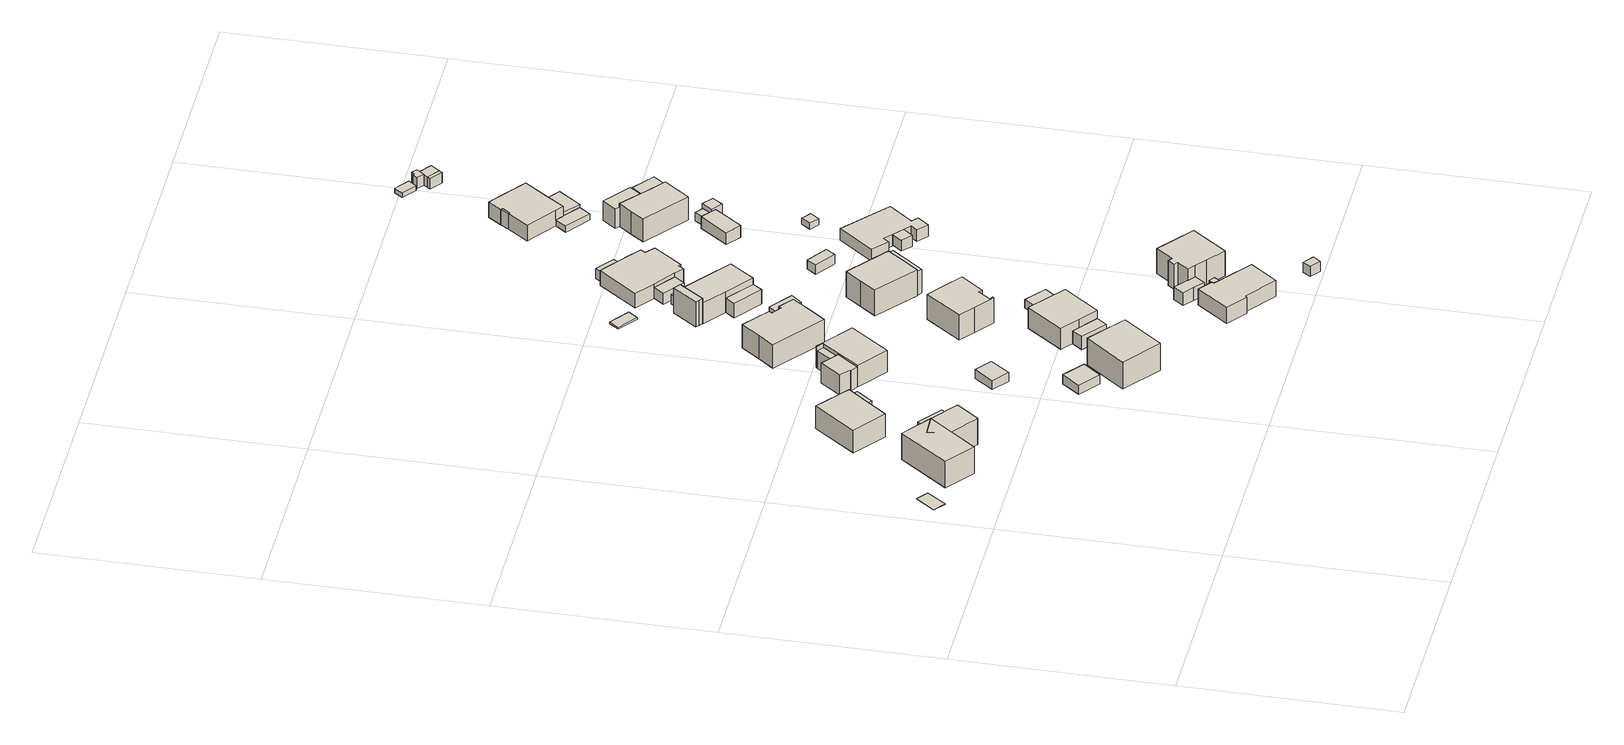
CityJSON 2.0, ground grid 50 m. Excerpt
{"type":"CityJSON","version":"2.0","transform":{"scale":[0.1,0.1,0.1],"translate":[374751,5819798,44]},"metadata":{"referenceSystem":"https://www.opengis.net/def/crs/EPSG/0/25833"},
"CityObjects":{
"building1":{"type":"Building","attributes":{"Gemeindeschluessel":"11000005","BezugspunktDach":"2200","function":"31001_2143","measuredHeight":0.059,"storeysAboveGround":1},"address":[{"country":"Germany","locality":"Berlin","thoroughfareNumber":"27A (2)","thoroughfareName":"Weinbergshöhe"}],"geometry":[{"type":"Solid","lod":"1","boundaries":[[[[0,1,2,3]],[[4,5,6,7]],[[4,7,3,2]],[[5,4,2,1]],[[6,5,1,0]],[[7,6,0,3]]]]}]},
"building2":{"type":"Building","attributes":{"Gemeindeschluessel":"11000005","function":"31001_1010"},"address":[{"country":"Germany","locality":"Berlin","thoroughfareNumber":"27A","thoroughfareName":"Weinbergshöhe"}],"children":["building2-1","building2-2"]},
"building2-1":{"type":"BuildingPart","attributes":{"BezugspunktDach":"2200","measuredHeight":7.85,"storeysAboveGround":1},"parents":["building2"],"geometry":[{"type":"Solid","lod":"1","boundaries":[[[[8,9,10,11,12]],[[13,14,15,16,17]],[[13,17,12,11]],[[14,13,11,10]],[[15,14,10,9]],[[16,15,9,8]],[[17,16,8,12]]]]}]},
"building2-2":{"type":"BuildingPart","attributes":{"BezugspunktDach":"2200","measuredHeight":7.85,"storeysAboveGround":1},"parents":["building2"],"geometry":[{"type":"Solid","lod":"1","boundaries":[[[[9,18,19,20,21,10,22]],[[14,23,24,25,26,15,27]],[[14,27,22,10]],[[23,14,10,21]],[[24,23,21,20]],[[25,24,20,19]],[[26,25,19,18]],[[15,26,18,9]],[[27,15,9,22]]]]}]},
"building3":{"type":"Building","attributes":{"Gemeindeschluessel":"11000005","BezugspunktDach":"2200","function":"31001_2463","measuredHeight":4.71,"storeysAboveGround":1},"address":[{"country":"Germany","locality":"Berlin","thoroughfareNumber":"27A (1)","thoroughfareName":"Weinbergshöhe"}],"geometry":[{"type":"Solid","lod":"1","boundaries":[[[[28,29,30,31]],[[32,33,34,35]],[[32,35,31,30]],[[33,32,30,29]],[[34,33,29,28]],[[35,34,28,31]]]]}]},
"building4":{"type":"Building","attributes":{"Gemeindeschluessel":"11000005","function":"31001_1010"},"address":[{"country":"Germany","locality":"Berlin","thoroughfareNumber":"28A","thoroughfareName":"Weinbergshöhe"}],"children":["building4-1","building4-2"]},
"building4-1":{"type":"BuildingPart","attributes":{"BezugspunktDach":"2200","measuredHeight":7.4,"storeysAboveGround":1},"parents":["building4"],"geometry":[{"type":"MultiSurface","lod":"1","boundaries":[[[36,37,38,39,40]],[[41,42,43,44,45]],[[41,45,40,39]],[[42,41,39,38]],[[46,47,42,38,37]],[[44,43,37,36]],[[45,44,36,40]],[[43,42,47,46]]]}]},
"building4-2":{"type":"BuildingPart","attributes":{"BezugspunktDach":"2200","measuredHeight":4.35,"storeysAboveGround":1},"parents":["building4"],"geometry":[{"type":"Solid","lod":"1","boundaries":[[[[48,49,47,46]],[[42,50,51,43]],[[50,42,47,49]],[[51,50,49,48]],[[43,51,48,46]],[[42,43,46,47]]]]}]},
"building5":{"type":"Building","attributes":{"Gemeindeschluessel":"11000005","BezugspunktDach":"2200","function":"31001_2463","measuredHeight":3.67,"storeysAboveGround":1},"address":[{"country":"Germany","locality":"Berlin","thoroughfareNumber":"28A (1)","thoroughfareName":"Weinbergshöhe"}],"geometry":[{"type":"Solid","lod":"1","boundaries":[[[[52,53,54,55,56,57]],[[58,59,60,61,62,63]],[[58,63,57,56]],[[59,58,56,55]],[[60,59,55,54]],[[61,60,54,53]],[[62,61,53,52]],[[63,62,52,57]]]]}]},
"building6":{"type":"Building","attributes":{"Gemeindeschluessel":"11000005","BezugspunktDach":"2200","function":"31001_2463","measuredHeight":2.35,"storeysAboveGround":1},"address":[{"country":"Germany","locality":"Berlin","thoroughfareNumber":"27B (1)","thoroughfareName":"Weinbergshöhe"}],"geometry":[{"type":"Solid","lod":"1","boundaries":[[[[64,65,66,67]],[[68,69,70,71]],[[68,71,67,66]],[[69,68,66,65]],[[70,69,65,64]],[[71,70,64,67]]]]}]},
"building7":{"type":"Building","attributes":{"Gemeindeschluessel":"11000005","BezugspunktDach":"2200","function":"31001_1313","measuredHeight":2.33,"storeysAboveGround":1},"address":[{"country":"Germany","locality":"Berlin","thoroughfareNumber":"28 (2)","thoroughfareName":"Weinbergshöhe"}],"geometry":[{"type":"Solid","lod":"1","boundaries":[[[[72,73,74,75]],[[76,77,78,79]],[[76,79,75,74]],[[77,76,74,73]],[[78,77,73,72]],[[79,78,72,75]]]]}]},
"building8":{"type":"Building","attributes":{"Gemeindeschluessel":"11000005","BezugspunktDach":"2200","function":"31001_1010","measuredHeight":7.68,"storeysAboveGround":1},"address":[{"country":"Germany","locality":"Berlin","thoroughfareNumber":"27B","thoroughfareName":"Weinbergshöhe"}],"geometry":[{"type":"Solid","lod":"1","boundaries":[[[[80,81,82,83,84]],[[85,86,87,88,89]],[[85,89,84,83]],[[86,85,83,82]],[[87,86,82,81]],[[88,87,81,80]],[[89,88,80,84]]]]}]},
"building9":{"type":"Building","attributes":{"Gemeindeschluessel":"11000005","function":"31001_1010"},"address":[{"country":"Germany","locality":"Berlin","thoroughfareNumber":"29A","thoroughfareName":"Weinbergshöhe"}],"children":["building9-1","building9-2"]},
"building9-1":{"type":"BuildingPart","attributes":{"BezugspunktDach":"2200","measuredHeight":7.93,"storeysAboveGround":1},"parents":["building9"],"geometry":[{"type":"MultiSurface","lod":"1","boundaries":[[[90,91,92,93,94,95,96,97]],[[98,99,100,101,102,103,104,105]],[[98,106,107,108,97,96]],[[99,98,96,95]],[[100,99,95,94]],[[101,100,94,93]],[[102,101,93,92]],[[103,102,92,91]],[[104,103,91,90]],[[105,104,90,97]],[[105,108,107,106]]]}]},
"building9-2":{"type":"BuildingPart","attributes":{"BezugspunktDach":"2200","measuredHeight":5.82,"storeysAboveGround":1},"parents":["building9"],"geometry":[{"type":"Solid","lod":"1","boundaries":[[[[109,110,108,107,111,112,113,114,115]],[[116,117,98,118,106,105,119,120,121]],[[116,121,115,114]],[[117,116,114,113]],[[98,117,113,112]],[[118,98,112,111]],[[106,118,111,107]],[[105,106,107,108]],[[119,105,108,110]],[[120,119,110,109]],[[121,120,109,115]]]]}]},
"building10":{"type":"Building","attributes":{"Gemeindeschluessel":"11000005","BezugspunktDach":"2200","function":"51009_1610","measuredHeight":5.09,"storeysAboveGround":0},"address":[{"country":"Germany","locality":"Berlin"}],"geometry":[{"type":"Solid","lod":"1","boundaries":[[[[122,123,124,125]],[[100,99,98,117]],[[100,117,125,124]],[[99,100,124,123]],[[98,99,123,122]],[[117,98,122,125]]]]}]},
"building11":{"type":"Building","attributes":{"Gemeindeschluessel":"11000005","BezugspunktDach":"2200","function":"31001_2463","measuredHeight":4.12,"storeysAboveGround":1},"address":[{"country":"Germany","locality":"Berlin","thoroughfareNumber":"28 (1)","thoroughfareName":"Weinbergshöhe"}],"geometry":[{"type":"Solid","lod":"1","boundaries":[[[[126,127,128,129]],[[130,131,132,133]],[[130,133,129,128]],[[131,130,128,127]],[[132,131,127,126]],[[133,132,126,129]]]]}]},
"building12":{"type":"Building","attributes":{"Gemeindeschluessel":"11000005","BezugspunktDach":"2200","function":"31001_1010","measuredHeight":8.18,"storeysAboveGround":1},"address":[{"country":"Germany","locality":"Berlin","thoroughfareNumber":"30A","thoroughfareName":"Weinbergshöhe"}],"geometry":[{"type":"Solid","lod":"1","boundaries":[[[[134,135,136,137,138,139,140,141,142,143]],[[144,145,146,147,148,149,150,151,152,153]],[[144,153,143,142]],[[145,144,142,141]],[[146,145,141,140]],[[147,146,140,139]],[[148,147,139,138]],[[149,148,138,137]],[[150,149,137,136]],[[151,150,136,135]],[[152,151,135,134]],[[153,152,134,143]]]]}]},
"building13":{"type":"Building","attributes":{"Gemeindeschluessel":"11000005","BezugspunktDach":"2200","function":"31001_1010","measuredHeight":7.73,"storeysAboveGround":1},"address":[{"country":"Germany","locality":"Berlin","thoroughfareNumber":"28","thoroughfareName":"Weinbergshöhe"}],"geometry":[{"type":"Solid","lod":"1","boundaries":[[[[154,155,156,157,158,159]],[[160,161,162,131,163,164]],[[160,164,159,158]],[[161,160,158,157]],[[162,161,157,156]],[[131,162,156,155]],[[163,131,155,154]],[[164,163,154,159]]]]}]},
"building14":{"type":"Building","attributes":{"Gemeindeschluessel":"11000005","BezugspunktDach":"2200","function":"51009_1610","measuredHeight":3,"storeysAboveGround":0},"address":[{"country":"Germany","locality":"Berlin"}],"geometry":[{"type":"Solid","lod":"1","boundaries":[[[[165,166,167,168]],[[169,170,171,172]],[[169,172,168,167]],[[170,169,167,166]],[[171,170,166,165]],[[172,171,165,168]]]]}]},
"building15":{"type":"Building","attributes":{"Gemeindeschluessel":"11000005","BezugspunktDach":"2200","function":"31001_1010","measuredHeight":8.73,"storeysAboveGround":1},"address":[{"country":"Germany","locality":"Berlin","thoroughfareNumber":"29","thoroughfareName":"Weinbergshöhe"}],"geometry":[{"type":"Solid","lod":"1","boundaries":[[[[173,174,175,176,177,178,179,180,181,182]],[[183,184,185,186,187,188,189,190,191,192]],[[183,192,182,181]],[[184,183,181,180]],[[185,184,180,179]],[[186,185,179,178]],[[187,186,178,177]],[[188,187,177,176]],[[189,188,176,175]],[[190,189,175,174]],[[191,190,174,173]],[[192,191,173,182]]]]}]},
"building16":{"type":"Building","attributes":{"Gemeindeschluessel":"11000005","BezugspunktDach":"2200","function":"51009_1610","measuredHeight":4.94,"storeysAboveGround":0},"address":[{"country":"Germany","locality":"Berlin"}],"geometry":[{"type":"Solid","lod":"1","boundaries":[[[[193,194,195,196]],[[197,198,199,200]],[[197,200,196,195]],[[198,197,195,194]],[[199,198,194,193]],[[200,199,193,196]]]]}]},
"building17":{"type":"Building","attributes":{"Gemeindeschluessel":"11000005","BezugspunktDach":"2200","function":"31001_1010","measuredHeight":4.28,"storeysAboveGround":1},"address":[{"country":"Germany","locality":"Berlin","thoroughfareNumber":"25","thoroughfareName":"Weinbergshöhe"}],"geometry":[{"type":"Solid","lod":"1","boundaries":[[[[201,202,203,204,205,206,207,208,209,210]],[[211,212,213,214,215,216,217,218,219,220]],[[211,220,210,209]],[[212,211,209,208]],[[213,212,208,207]],[[214,213,207,206]],[[215,214,206,205]],[[216,215,205,204]],[[217,216,204,203]],[[218,217,203,202]],[[219,218,202,201]],[[220,219,201,210]]]]}]},
"building18":{"type":"Building","attributes":{"Gemeindeschluessel":"11000005","BezugspunktDach":"2200","function":"51009_1610","measuredHeight":4.19,"storeysAboveGround":0},"address":[{"country":"Germany","locality":"Berlin"}],"geometry":[{"type":"Solid","lod":"1","boundaries":[[[[206,221,222,208,207]],[[223,224,225,226,227]],[[223,227,207,208]],[[224,223,208,222]],[[225,224,222,221]],[[226,225,221,206]],[[227,226,206,207]]]]}]},
"building19":{"type":"Building","attributes":{"Gemeindeschluessel":"11000005","BezugspunktDach":"2200","function":"31001_2463","measuredHeight":3.87,"storeysAboveGround":1},"address":[{"country":"Germany","locality":"Berlin","thoroughfareNumber":"27C (1)","thoroughfareName":"Weinbergshöhe"}],"geometry":[{"type":"Solid","lod":"1","boundaries":[[[[228,229,230,231,232,233,234,235]],[[236,237,238,239,240,241,242,243]],[[236,243,235,234]],[[237,236,234,233]],[[238,237,233,232]],[[239,238,232,231]],[[240,239,231,230]],[[241,240,230,229]],[[242,241,229,228]],[[243,242,228,235]]]]}]},
"building20":{"type":"Building","attributes":{"Gemeindeschluessel":"11000005","BezugspunktDach":"2200","function":"31001_2463","measuredHeight":2.21,"storeysAboveGround":1},"address":[{"country":"Germany","locality":"Berlin","thoroughfareNumber":"29 (1)","thoroughfareName":"Weinbergshöhe"}],"geometry":[{"type":"Solid","lod":"1","boundaries":[[[[244,245,246,247]],[[248,249,250,251]],[[248,251,247,246]],[[249,248,246,245]],[[250,249,245,244]],[[251,250,244,247]]]]}]},
"building21":{"type":"Building","attributes":{"Gemeindeschluessel":"11000005","BezugspunktDach":"2200","function":"31001_2463","measuredHeight":2.67,"storeysAboveGround":1},"address":[{"country":"Germany","locality":"Berlin","thoroughfareNumber":"30A (1)","thoroughfareName":"Weinbergshöhe"}],"geometry":[{"type":"Solid","lod":"1","boundaries":[[[[252,253,254,255]],[[256,257,258,259]],[[256,259,255,254]],[[257,256,254,253]],[[258,257,253,252]],[[259,258,252,255]]]]}]},
"building22":{"type":"Building","attributes":{"Gemeindeschluessel":"11000005","BezugspunktDach":"2200","function":"31001_1000","measuredHeight":0.538,"storeysAboveGround":1},"address":[{"country":"Germany","locality":"Berlin","thoroughfareNumber":"32A (3)","thoroughfareName":"Weinbergshöhe"}],"geometry":[{"type":"Solid","lod":"1","boundaries":[[[[260,261,262,263]],[[264,265,266,267]],[[264,267,263,262]],[[265,264,262,261]],[[266,265,261,260]],[[267,266,260,263]]]]}]},
"building23":{"type":"Building","attributes":{"Gemeindeschluessel":"11000005","BezugspunktDach":"2200","function":"51009_1610","measuredHeight":6.81,"storeysAboveGround":0},"address":[{"country":"Germany","locality":"Berlin"}],"geometry":[{"type":"Solid","lod":"1","boundaries":[[[[268,269,270,271,272,273]],[[274,275,276,277,278,279]],[[274,279,273,272]],[[275,274,272,271]],[[276,275,271,270]],[[277,276,270,269]],[[278,277,269,268]],[[279,278,268,273]]]]}]},
"building24":{"type":"Building","attributes":{"Gemeindeschluessel":"11000005","BezugspunktDach":"2200","function":"31001_2143","measuredHeight":2.54,"storeysAboveGround":1},"address":[{"country":"Germany","locality":"Berlin","thoroughfareNumber":"25 (1)","thoroughfareName":"Weinbergshöhe"}],"geometry":[{"type":"Solid","lod":"1","boundaries":[[[[280,281,282,283]],[[284,285,286,287]],[[284,287,283,282]],[[285,284,282,281]],[[286,285,281,280]],[[287,286,280,283]]]]}]},
"building25":{"type":"Building","attributes":{"Gemeindeschluessel":"11000005","function":"31001_1010"},"address":[{"country":"Germany","locality":"Berlin","thoroughfareNumber":"31A","thoroughfareName":"Weinbergshöhe"}],"children":["building25-1","building25-2"]},
"building25-1":{"type":"BuildingPart","attributes":{"BezugspunktDach":"2200","measuredHeight":7.09,"storeysAboveGround":1},"parents":["building25"],"geometry":[{"type":"Solid","lod":"1","boundaries":[[[[288,289,290,291,292,293,294,295]],[[296,297,298,299,300,301,302,303]],[[296,303,295,294]],[[297,296,294,293]],[[298,297,293,292]],[[299,298,292,291]],[[300,299,291,290]],[[301,300,290,289]],[[302,304,305,301,289,288]],[[303,302,288,295]],[[301,305,304,302]]]]}]},
"building25-2":{"type":"BuildingPart","attributes":{"BezugspunktDach":"2200","measuredHeight":3.74,"storeysAboveGround":1},"parents":["building25"],"geometry":[{"type":"Solid","lod":"1","boundaries":[[[[306,305,304,307]],[[302,301,308,309]],[[302,309,307,304]],[[308,301,305,306]],[[309,308,306,307]],[[301,302,304,305]]]]}]},
"building26":{"type":"Building","attributes":{"Gemeindeschluessel":"11000005","BezugspunktDach":"2200","function":"31001_1010","measuredHeight":8.94,"storeysAboveGround":1},"address":[{"country":"Germany","locality":"Berlin","thoroughfareNumber":"30","thoroughfareName":"Weinbergshöhe"}],"geometry":[{"type":"Solid","lod":"1","boundaries":[[[[310,311,312,313,314,315]],[[316,317,318,319,320,321]],[[316,321,315,314]],[[317,316,314,313]],[[318,317,313,312]],[[319,318,312,311]],[[320,319,311,310]],[[321,320,310,315]]]]}]},
"building27":{"type":"Building","attributes":{"Gemeindeschluessel":"11000005","BezugspunktDach":"2200","function":"31001_2463","measuredHeight":2.51,"storeysAboveGround":1},"address":[{"country":"Germany","locality":"Berlin","thoroughfareNumber":"31A (1)","thoroughfareName":"Weinbergshöhe"}],"geometry":[{"type":"Solid","lod":"1","boundaries":[[[[322,323,324,325]],[[326,327,328,276]],[[326,276,325,324]],[[327,326,324,323]],[[328,327,323,322]],[[276,328,322,325]]]]}]},
"building28":{"type":"Building","attributes":{"Gemeindeschluessel":"11000005","BezugspunktDach":"2200","function":"31001_1010","measuredHeight":8.82,"storeysAboveGround":1},"address":[{"country":"Germany","locality":"Berlin","thoroughfareNumber":"27C","thoroughfareName":"Weinbergshöhe"}],"geometry":[{"type":"Solid","lod":"1","boundaries":[[[[329,330,331,332,333,334,335,336,337,338,339,340]],[[341,342,343,344,345,346,347,348,349,350,351,352]],[[341,352,340,339]],[[342,341,339,338]],[[343,342,338,337]],[[344,343,337,336]],[[345,344,336,335]],[[346,345,335,334]],[[347,346,334,333]],[[348,347,333,332]],[[349,348,332,331]],[[350,349,331,330]],[[351,350,330,329]],[[352,351,329,340]]]]}]},
"building29":{"type":"Building","attributes":{"Gemeindeschluessel":"11000005","BezugspunktDach":"2200","function":"51009_1610","measuredHeight":6.25,"storeysAboveGround":0},"address":[{"country":"Germany","locality":"Berlin"}],"geometry":[{"type":"Solid","lod":"1","boundaries":[[[[353,354,355,356]],[[357,358,359,360]],[[357,360,356,355]],[[358,357,355,354]],[[359,358,354,353]],[[360,359,353,356]]]]}]},
"building30":{"type":"Building","attributes":{"Gemeindeschluessel":"11000005","BezugspunktDach":"2200","function":"51009_1610","measuredHeight":2.8,"storeysAboveGround":0},"address":[{"country":"Germany","locality":"Berlin"}],"geometry":[{"type":"Solid","lod":"1","boundaries":[[[[361,362,363,364]],[[365,366,367,368]],[[365,368,364,363]],[[366,365,363,362]],[[367,366,362,361]],[[368,367,361,364]]]]}]},
"building31":{"type":"Building","attributes":{"Gemeindeschluessel":"11000005","BezugspunktDach":"2200","function":"31001_1010","measuredHeight":3.88,"storeysAboveGround":1},"address":[{"country":"Germany","locality":"Berlin","thoroughfareNumber":"32A","thoroughfareName":"Weinbergshöhe"}],"geometry":[{"type":"Solid","lod":"1","boundaries":[[[[369,370,371,372,373,374,375,376,377,378,379,380,381]],[[382,383,384,385,386,387,388,389,390,391,392,393,394]],[[382,394,381,380]],[[383,382,380,379]],[[384,383,379,378]],[[385,384,378,377]],[[386,385,377,376]],[[387,386,376,375]],[[388,387,375,374]],[[389,388,374,373]],[[390,389,373,372]],[[391,390,372,371]],[[392,391,371,370]],[[393,392,370,369]],[[394,393,369,381]]]]}]},
"building32":{"type":"Building","attributes":{"Gemeindeschluessel":"11000005","BezugspunktDach":"2200","function":"31001_2143","measuredHeight":2.82,"storeysAboveGround":1},"address":[{"country":"Germany","locality":"Berlin","thoroughfareNumber":"31 (1)","thoroughfareName":"Weinbergshöhe"}],"geometry":[{"type":"Solid","lod":"1","boundaries":[[[[395,396,397,398]],[[399,400,401,402]],[[399,402,398,397]],[[400,399,397,396]],[[401,400,396,395]],[[402,401,395,398]]]]}]},
"building33":{"type":"Building","attributes":{"Gemeindeschluessel":"11000005","BezugspunktDach":"2200","function":"31001_2463","measuredHeight":3.4,"storeysAboveGround":1},"address":[{"country":"Germany","locality":"Berlin","thoroughfareNumber":"32A (2)","thoroughfareName":"Weinbergshöhe"}],"geometry":[{"type":"Solid","lod":"1","boundaries":[[[[403,404,405,406]],[[407,408,384,383]],[[407,383,406,405]],[[408,407,405,404]],[[384,408,404,403]],[[383,384,403,406]]]]}]},
"building34":{"type":"Building","attributes":{"Gemeindeschluessel":"11000005","BezugspunktDach":"2200","function":"51009_1610","measuredHeight":2.79,"storeysAboveGround":0},"address":[{"country":"Germany","locality":"Berlin"}],"geometry":[{"type":"Solid","lod":"1","boundaries":[[[[409,410,411,412]],[[413,414,415,416]],[[413,416,412,411]],[[414,413,411,410]],[[415,414,410,409]],[[416,415,409,412]]]]}]},
"building35":{"type":"Building","attributes":{"Gemeindeschluessel":"11000005","BezugspunktDach":"2200","function":"31001_1010","measuredHeight":2.98,"storeysAboveGround":1},"address":[{"country":"Germany","locality":"Berlin","thoroughfareNumber":"31","thoroughfareName":"Weinbergshöhe"}],"geometry":[{"type":"Solid","lod":"1","boundaries":[[[[417,418,411,410,419,420,421,422,423,424,425,426,427,428]],[[429,430,431,432,433,434,435,436,437,438,439,440,441,442]],[[429,442,428,427]],[[430,429,427,426]],[[431,430,426,425]],[[432,431,425,424]],[[433,432,424,423]],[[434,433,423,422]],[[435,434,422,421]],[[436,435,421,420]],[[437,436,420,419]],[[438,437,419,410]],[[439,438,410,411]],[[440,439,411,418]],[[441,440,418,417]],[[442,441,417,428]]]]}]},
"building36":{"type":"Building","attributes":{"Gemeindeschluessel":"11000005","BezugspunktDach":"2200","function":"31001_2463","measuredHeight":3.14,"storeysAboveGround":1},"address":[{"country":"Germany","locality":"Berlin","thoroughfareNumber":"32A (1)","thoroughfareName":"Weinbergshöhe"}],"geometry":[{"type":"Solid","lod":"1","boundaries":[[[[443,444,445,446]],[[447,448,449,450]],[[447,450,446,445]],[[448,447,445,444]],[[449,448,444,443]],[[450,449,443,446]]]]}]},
"building37":{"type":"Building","attributes":{"Gemeindeschluessel":"11000005","BezugspunktDach":"2200","function":"51009_1610","measuredHeight":1.63,"storeysAboveGround":0},"address":[{"country":"Germany","locality":"Berlin"}],"geometry":[{"type":"Solid","lod":"1","boundaries":[[[[451,452,453,454,455]],[[456,457,458,459,460]],[[456,460,455,454]],[[457,456,454,453]],[[458,457,453,452]],[[459,458,452,451]],[[460,459,451,455]]]]}]},
"building38":{"type":"Building","attributes":{"Gemeindeschluessel":"11000005","BezugspunktDach":"2200","function":"31001_1000","measuredHeight":2.15,"storeysAboveGround":1},"address":[{"country":"Germany","locality":"Berlin","thoroughfareNumber":"33A (2)","thoroughfareName":"Weinbergshöhe"}],"geometry":[{"type":"Solid","lod":"1","boundaries":[[[[461,462,463,464]],[[465,466,467,468]],[[465,468,464,463]],[[466,465,463,462]],[[467,466,462,461]],[[468,467,461,464]]]]}]},
"building39":{"type":"Building","attributes":{"Gemeindeschluessel":"11000005","function":"31001_1010"},"address":[{"country":"Germany","locality":"Berlin","thoroughfareNumber":"33A","thoroughfareName":"Weinbergshöhe"}],"children":["building39-1","building39-2"]},
"building39-1":{"type":"BuildingPart","attributes":{"BezugspunktDach":"2200","measuredHeight":7.15,"storeysAboveGround":1},"parents":["building39"],"geometry":[{"type":"Solid","lod":"1","boundaries":[[[[469,470,471,472,473,474,475,476,477]],[[478,479,480,481,482,483,484,485,486]],[[478,486,477,476]],[[479,478,476,475]],[[480,479,475,474]],[[481,487,488,480,474,473]],[[482,481,473,472]],[[483,482,472,471]],[[484,483,471,470]],[[485,484,470,469]],[[486,485,469,477]],[[480,488,487,481]]]]}]},
"building39-2":{"type":"BuildingPart","attributes":{"BezugspunktDach":"2200","measuredHeight":6.02,"storeysAboveGround":1},"parents":["building39"],"geometry":[{"type":"Solid","lod":"1","boundaries":[[[[489,488,487,490,491,492]],[[493,494,481,480,479,495]],[[493,495,492,491]],[[494,493,491,490]],[[481,494,490,487]],[[479,480,488,489]],[[495,479,489,492]],[[480,481,487,488]]]]}]},
"building40":{"type":"Building","attributes":{"Gemeindeschluessel":"11000005","BezugspunktDach":"2200","function":"51009_1610","measuredHeight":3.98,"storeysAboveGround":0},"address":[{"country":"Germany","locality":"Berlin"}],"geometry":[{"type":"Solid","lod":"1","boundaries":[[[[496,497,498,499]],[[500,501,502,503]],[[500,503,499,498]],[[501,500,498,497]],[[502,501,497,496]],[[503,502,496,499]]]]}]},
"building41":{"type":"Building","attributes":{"Gemeindeschluessel":"11000005","BezugspunktDach":"2200","function":"31001_1000","measuredHeight":2.32,"storeysAboveGround":1},"address":[{"country":"Germany","locality":"Berlin","thoroughfareNumber":"33 (1)","thoroughfareName":"Weinbergshöhe"}],"geometry":[{"type":"Solid","lod":"1","boundaries":[[[[504,505,506,507]],[[508,509,510,511]],[[508,511,507,506]],[[509,508,506,505]],[[510,509,505,504]],[[511,510,504,507]]]]}]},
"building42":{"type":"Building","attributes":{"Gemeindeschluessel":"11000005","function":"31001_1010"},"address":[{"country":"Germany","locality":"Berlin","thoroughfareNumber":"34A","thoroughfareName":"Weinbergshöhe"}],"children":["building42-1","building42-2","building42-3"]},
"building42-1":{"type":"BuildingPart","attributes":{"BezugspunktDach":"2200","measuredHeight":4.03,"storeysAboveGround":1},"parents":["building42"],"geometry":[{"type":"MultiSurface","lod":"1","boundaries":[[[512,513,514,515,516,498,497,496,499,517]],[[503,502,501,500,518,519,520,521,522,523]],[[503,523,517,499]],[[502,503,499,496]],[[501,502,496,497]],[[500,501,497,498]],[[518,500,498,516]],[[519,518,516,515]],[[520,519,515,514]],[[524,525,526,520,514,513],[526,525,527,520]],[[528,529,513,512]],[[523,522,512,517]],[[521,530,526,525,524]],[[525,526,520,527]],[[531,522,521,529,528]]]}]},
"building42-2":{"type":"BuildingPart","attributes":{"BezugspunktDach":"2200","measuredHeight":1.62,"storeysAboveGround":1},"parents":["building42"],"geometry":[{"type":"MultiSurface","lod":"1","boundaries":[[[532,533,528,534]],[[522,535,536,537]],[[522,537,534,528]],[[536,535,533,532]],[[537,536,532,534]],[[522,528,529,521]],[[521,529,533,535,538]]]}]},
"building42-3":{"type":"BuildingPart","attributes":{"BezugspunktDach":"2200","measuredHeight":4.69,"storeysAboveGround":1},"parents":["building42"],"geometry":[{"type":"Solid","lod":"1","boundaries":[[[[539,540,541,527,525,524]],[[526,520,542,543,535,521]],[[542,520,527,541]],[[543,542,541,540]],[[535,543,540,539]],[[521,535,539,524],[521,529,533,535]],[[526,521,524,525]],[[527,520,526,525]],[[529,521,535,533]]]]}]},
"building43":{"type":"Building","attributes":{"Gemeindeschluessel":"11000005","BezugspunktDach":"2200","function":"31001_2463","measuredHeight":2.83,"storeysAboveGround":1},"address":[{"country":"Germany","locality":"Berlin","thoroughfareNumber":"33A (1)","thoroughfareName":"Weinbergshöhe"}],"geometry":[{"type":"Solid","lod":"1","boundaries":[[[[544,545,546,547]],[[548,549,550,551]],[[548,551,547,546]],[[549,548,546,545]],[[550,549,545,544]],[[551,550,544,547]]]]}]},
"building44":{"type":"Building","attributes":{"Gemeindeschluessel":"11000005","BezugspunktDach":"2200","function":"31001_2143","measuredHeight":1.2,"storeysAboveGround":1},"address":[{"country":"Germany","locality":"Berlin","thoroughfareNumber":"35 (4)","thoroughfareName":"Weinbergshöhe"}],"geometry":[{"type":"Solid","lod":"1","boundaries":[[[[552,553,554,555]],[[556,557,558,559]],[[556,559,555,554]],[[557,556,554,553]],[[558,557,553,552]],[[559,558,552,555]]]]}]},
"building45":{"type":"Building","attributes":{"Gemeindeschluessel":"11000005","BezugspunktDach":"2200","function":"51009_1610","measuredHeight":2.73,"storeysAboveGround":0},"address":[{"country":"Germany","locality":"Berlin"}],"geometry":[{"type":"Solid","lod":"1","boundaries":[[[[560,561,562,563]],[[564,565,566,567]],[[564,567,563,562]],[[565,564,562,561]],[[566,565,561,560]],[[567,566,560,563]]]]}]},
"building46":{"type":"Building","attributes":{"Gemeindeschluessel":"11000005","BezugspunktDach":"2200","function":"31001_2143","measuredHeight":2.89,"storeysAboveGround":1},"address":[{"country":"Germany","locality":"Berlin","thoroughfareNumber":"35 (3)","thoroughfareName":"Weinbergshöhe"}],"geometry":[{"type":"Solid","lod":"1","boundaries":[[[[568,569,570,571,572,573,574]],[[575,576,577,578,579,580,581]],[[575,581,574,573]],[[576,575,573,572]],[[577,576,572,571]],[[578,577,571,570]],[[579,578,570,569]],[[580,579,569,568]],[[581,580,568,574]]]]}]},
"building47":{"type":"Building","attributes":{"Gemeindeschluessel":"11000005","BezugspunktDach":"2200","function":"31001_2143","measuredHeight":2.79,"storeysAboveGround":1},"address":[{"country":"Germany","locality":"Berlin","thoroughfareNumber":"35 (2)","thoroughfareName":"Weinbergshöhe"}],"geometry":[{"type":"Solid","lod":"1","boundaries":[[[[561,582,569,568,562]],[[583,584,585,565,564]],[[583,564,562,568]],[[584,583,568,569]],[[585,584,569,582]],[[565,585,582,561]],[[564,565,561,562]]]]}]}
},
"vertices":[
[35,613,30],[68,658,30],[43,677,30],[9,633,30],[43,677,29],[68,658,29],[35,613,29],[9,633,29],
[192,582,76],[239,642,76],[279,695,76],[212,745,76],[126,632,76],[212,745,8],[279,695,8],[239,642,8],[192,582,8],[126,632,8],
[300,597,76],[340,649,76],[330,657,76],[289,687,76],[225,693,76],[289,687,8],[330,657,8],[340,649,8],[300,597,8],[225,693,8],
[330,657,50],[352,686,50],[298,727,50],[277,696,50],[298,727,3],[352,686,3],[330,657,3],[277,696,3],
[264,791,84],[309,848,84],[339,886,84],[264,944,84],[191,846,84],[264,944,25],[339,886,25],[309,848,25],[264,791,25],[191,846,25],[309,848,69],[339,886,69],
[328,834,69],[357,872,69],[357,872,25],[328,834,25],
[357,872,52],[365,883,52],[374,895,52],[314,941,52],[306,929,52],[298,918,52],[306,929,26],[314,941,26],[374,895,26],[365,883,26],[357,872,26],[298,918,26],
[556,382,45],[589,423,45],[541,460,45],[509,418,45],[541,460,21],[589,423,21],[556,382,21],[509,418,21],
[526,575,45],[560,620,45],[522,648,45],[488,603,45],[522,648,22],[560,620,22],[526,575,22],[488,603,22],
[636,266,89],[708,358,89],[666,391,89],[624,423,89],[550,331,89],[624,423,19],[666,391,19],[708,358,19],[636,266,19],[550,331,19],
[505,836,80],[574,927,80],[506,978,80],[491,989,80],[489,987,80],[504,976,80],[475,937,80],[437,887,80],[475,937,24],[504,976,24],[489,987,24],[491,989,24],[506,978,24],[574,927,24],[505,836,24],[437,887,24],[439,890,24],[439,890,76],[437,887,76],
[424,901,76],[422,898,76],[468,905,76],[475,937,76],[460,949,76],[436,967,76],[400,919,76],[436,967,24],[460,949,24],[468,905,24],[422,898,24],[424,901,24],[400,919,24],
[475,937,70],[504,976,70],[489,987,70],[460,949,70],
[741,406,48],[759,429,48],[703,471,48],[685,448,48],[703,471,14],[759,429,14],[741,406,14],[685,448,14],
[592,992,80],[621,1029,80],[654,1072,80],[621,1097,80],[617,1091,80],[594,1107,80],[599,1114,80],[539,1160,80],[505,1116,80],[477,1081,80],[505,1116,19],[539,1160,19],[599,1114,19],[594,1107,19],[617,1091,19],[621,1097,19],[654,1072,19],[621,1029,19],[592,992,19],[477,1081,19],
[718,460,69],[759,429,69],[823,512,69],[782,544,69],[741,576,69],[677,492,69],[741,576,14],[782,544,14],[823,512,14],[718,460,14],[677,492,14],
[617,1091,51],[621,1097,51],[599,1114,51],[594,1107,51],[599,1114,21],[621,1097,21],[617,1091,21],[594,1107,21],
[700,685,81],[744,652,81],[746,655,81],[738,660,81],[759,688,81],[767,682,81],[808,735,81],[764,768,81],[728,795,81],[665,712,81],[728,795,16],[764,768,16],[808,735,16],[767,682,16],[759,688,16],[738,660,16],[746,655,16],[744,652,16],[700,685,16],[665,712,16],
[746,655,68],[767,682,68],[759,688,68],[738,660,68],[759,688,19],[767,682,19],[746,655,19],[738,660,19],
[877,126,65],[882,131,65],[952,78,65],[1000,141,65],[939,188,65],[927,197,65],[915,206,65],[918,211,65],[887,234,65],[831,161,65],[887,234,23],[918,211,23],[915,206,23],[927,197,23],[939,188,23],[1000,141,23],[952,78,23],[882,131,23],[877,126,23],[831,161,23],
[936,209,65],[924,218,65],[918,211,24],[924,218,24],[936,209,24],[927,197,24],[915,206,24],
[911,249,50],[934,231,50],[952,254,50],[936,266,50],[937,267,50],[929,273,50],[905,292,50],[887,267,50],[905,292,17],[929,273,17],[937,267,17],[936,266,17],[952,254,17],[934,231,17],[911,249,17],[887,267,17],
[842,540,37],[860,563,37],[813,599,37],[796,575,37],[813,599,15],[860,563,15],[842,540,15],[796,575,15],
[694,1063,46],[715,1088,46],[664,1127,46],[644,1101,46],[664,1127,19],[715,1088,19],[694,1063,19],[644,1101,19],
[603,1403,21],[619,1425,21],[575,1458,21],[559,1436,21],[575,1458,16],[619,1425,16],[603,1403,16],[559,1436,16],
[608,1269,81],[616,1263,81],[658,1321,81],[650,1326,81],[643,1332,81],[600,1275,81],[643,1332,16],[650,1326,16],[658,1321,16],[616,1263,16],[608,1269,16],[600,1275,16],
[1056,2,54],[1070,20,54],[1046,38,54],[1033,20,54],[1046,38,28],[1070,20,28],[1056,2,28],[1033,20,28],
[668,1223,69],[730,1176,69],[752,1205,69],[773,1234,69],[713,1279,69],[658,1321,69],[637,1292,69],[616,1263,69],[637,1292,15],[658,1321,15],[713,1279,15],[773,1234,15],[752,1205,15],[730,1176,15],[668,1223,15],[616,1263,15],[668,1223,53],[730,1176,53],
[714,1154,53],[652,1201,53],[714,1154,15],[652,1201,15],
[815,834,80],[844,871,80],[872,909,80],[779,982,80],[751,945,80],[723,908,80],[751,945,13],[779,982,13],[872,909,13],[844,871,13],[815,834,13],[723,908,13],
[713,1279,41],[730,1302,41],[675,1344,41],[658,1321,41],[675,1344,16],[730,1302,16],[713,1279,16],
[952,254,79],[978,235,79],[1019,203,79],[1081,284,79],[1039,316,79],[998,348,79],[968,308,79],[959,315,79],[947,299,79],[956,293,79],[937,267,79],[936,266,79],[937,267,14],[956,293,14],[947,299,14],[959,315,14],[968,308,14],[998,348,14],[1039,316,14],[1081,284,14],[1019,203,14],[978,235,14],[952,254,14],[936,266,14],
[825,826,76],[882,901,76],[872,909,76],[815,834,76],[872,909,14],[882,901,14],[825,826,14],[815,834,14],
[718,1324,44],[736,1348,44],[688,1384,44],[670,1360,44],[688,1384,16],[736,1348,16],[718,1324,16],[670,1360,16],
[688,1384,54],[736,1348,54],[755,1333,54],[764,1345,54],[770,1342,54],[820,1409,54],[799,1426,54],[807,1437,54],[779,1459,54],[764,1470,54],[722,1501,54],[714,1507,54],[645,1416,54],[714,1507,15],[722,1501,15],[764,1470,15],[779,1459,15],[807,1437,15],[799,1426,15],[820,1409,15],[770,1342,15],[764,1345,15],[755,1333,15],[736,1348,15],[688,1384,15],[645,1416,15],
[897,1031,37],[913,1053,37],[866,1085,37],[850,1063,37],[866,1085,13],[913,1053,13],[897,1031,13],[850,1063,13],
[764,1470,41],[779,1491,41],[738,1522,41],[722,1501,41],[738,1522,15],[779,1491,15],
[1001,883,37],[1020,906,37],[997,925,37],[978,903,37],[997,925,9],[1020,906,9],[1001,883,9],[978,903,9],
[967,928,37],[978,942,37],[1035,893,37],[1023,878,37],[1047,858,37],[1068,884,37],[1054,896,37],[1095,947,37],[1099,951,37],[1097,953,37],[995,1040,37],[931,959,37],[995,1040,7],[1097,953,7],[1099,951,7],[1095,947,7],[1054,896,7],[1068,884,7],[1047,858,7],[1023,878,7],[1035,893,7],[1020,906,7],[997,925,7],[978,942,7],[967,928,7],[931,959,7],
[953,1249,45],[1001,1313,45],[969,1338,45],[920,1273,45],[969,1338,14],[1001,1313,14],[953,1249,14],[920,1273,14],
[1038,1095,26],[1054,1116,26],[1037,1129,26],[1034,1132,26],[1018,1111,26],[1034,1132,10],[1037,1129,10],[1054,1116,10],[1038,1095,10],[1018,1111,10],
[1001,1326,35],[1013,1344,35],[995,1357,35],[984,1339,35],[995,1357,13],[1013,1344,13],[1001,1326,13],[984,1339,13],
[997,1372,72],[1020,1402,72],[1043,1432,72],[995,1469,72],[995,1470,72],[943,1512,72],[943,1511,72],[920,1481,72],[897,1450,72],[920,1481,12],[943,1511,12],[943,1512,12],[995,1470,12],[995,1469,12],[1043,1432,12],[1020,1402,12],[997,1372,12],[897,1450,12],[995,1470,63],[943,1512,63],
[943,1511,63],[1020,1504,63],[959,1551,63],[934,1519,63],[959,1551,12],[1020,1504,12],[934,1519,12],
[896,1742,48],[909,1760,48],[904,1763,48],[892,1745,48],[904,1763,8],[909,1760,8],[896,1742,8],[892,1745,8],
[1036,1306,36],[1054,1330,36],[1030,1349,36],[1012,1324,36],[1030,1349,13],[1054,1330,13],[1036,1306,13],[1012,1324,13],
[924,1647,48],[942,1634,48],[979,1686,48],[1013,1731,48],[927,1794,48],[856,1696,48],[927,1794,8],[1013,1731,8],[979,1686,8],[942,1634,8],[924,1647,8],[856,1696,8],[942,1634,33],[961,1660,33],[961,1660,8],[979,1686,33],[924,1647,24],[942,1634,24],[951,1647,8],[924,1647,17],
[960,1580,24],[979,1606,24],[905,1621,24],[979,1606,8],[960,1580,8],[905,1621,8],[960,1620,8],
[979,1606,33],[998,1632,33],[1017,1658,33],[1017,1658,8],[998,1632,8],
[1086,1445,38],[1105,1469,38],[1056,1507,38],[1037,1482,38],[1056,1507,9],[1105,1469,9],[1086,1445,9],[1037,1482,9],
[999,1968,17],[1014,1987,17],[981,2011,17],[967,1992,17],[981,2011,5],[1014,1987,5],[999,1968,5],[967,1992,5],
[1037,1919,33],[1042,1926,33],[1015,1946,33],[1010,1939,33],[1015,1946,5],[1042,1926,5],[1037,1919,5],[1010,1939,5],
[1022,1956,33],[1031,1966,33],[1036,1974,33],[1025,1983,33],[1019,1976,33],[1016,1978,33],[1008,1967,33],[1016,1978,4],[1019,1976,4],[1025,1983,4],[1036,1974,4],[1031,1966,4],[1022,1956,4],[1008,1967,4],
[1058,1947,33],[1022,1956,5],[1031,1966,5],[1058,1947,5]
]}
